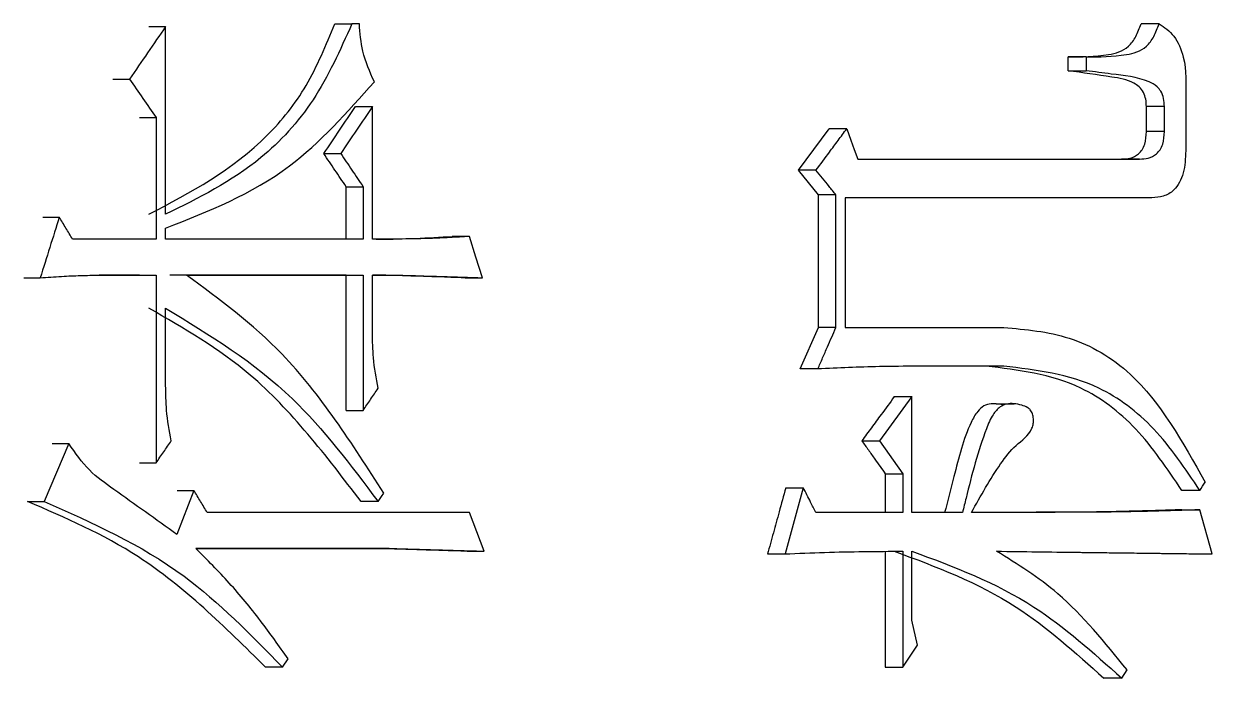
# Model space of a CAD drawing. Header units: millimetres. Extents: x 2271 to 4415, y 823 to 2339.
# Drawn here: x 3172.22 to 3176.874, y 1047.043 to 1049.607 of the extents above; entities that cross this region are included whole.
import ezdxf

# ---------------------------------------------------------------- set-up
doc = ezdxf.new("R2010")
doc.units = ezdxf.units.MM

msp = doc.modelspace()

# ---------------------------------------------------------------- linework, layer by layer
at = {"color": 7, "linetype": 'Continuous', "lineweight": 25}
for p, q in [((3173.4386, 1049.6071), (3173.5049, 1049.6071)), ((3173.5341, 1049.6071), (3173.5049, 1049.6071)), ((3176.6654, 1049.6071), (3176.5949, 1049.6071)), ((3172.71, 1049.5963), (3172.7754, 1049.5963)), ((3172.7754, 1048.8607), (3172.7754, 1049.5963)), ((3176.3797, 1049.4773), (3176.3096, 1049.4773)), ((3176.3096, 1049.4232), (3176.3096, 1049.4773)), ((3176.3797, 1049.4773), (3176.3797, 1049.4232)), ((3176.3096, 1049.4232), (3176.3797, 1049.4232)), ((3172.5693, 1049.3907), (3172.6345, 1049.3907)), ((3173.519, 1049.2826), (3173.5854, 1049.2826)), ((3173.5854, 1048.7633), (3173.5854, 1049.2826)), ((3176.6862, 1049.2826), (3176.6158, 1049.2826)), ((3176.6158, 1049.1852), (3176.6158, 1049.2826)), ((3176.6862, 1049.1852), (3176.6862, 1049.2826)), ((3176.7695, 1049.315), (3176.7695, 1049.1095)), ((3172.673, 1049.2393), (3172.7383, 1049.2393)), ((3172.7383, 1049.2393), (3172.7383, 1048.7633)), ((3175.2533, 1049.0338), (3175.374, 1049.196)), ((3175.4428, 1049.196), (3175.374, 1049.196)), ((3176.6862, 1049.1852), (3176.6158, 1049.1852)), ((3173.3946, 1049.0987), (3173.4609, 1049.0987)), ((3175.4854, 1049.0771), (3176.5889, 1049.0771)), ((3175.4854, 1049.0771), (3176.5185, 1049.0771)), ((3176.5889, 1049.0771), (3176.5185, 1049.0771)), ((3175.322, 1049.0338), (3175.2533, 1049.0338)), ((3175.3314, 1048.9364), (3175.2533, 1049.0338)), ((3173.4824, 1048.9689), (3173.5488, 1048.9689)), ((3173.4824, 1048.7633), (3173.4824, 1048.9689)), ((3173.5488, 1048.9689), (3173.5488, 1048.7633)), ((3175.4002, 1048.9364), (3175.3314, 1048.9364)), ((3175.3314, 1048.4172), (3175.3314, 1048.9364)), ((3175.4002, 1048.4172), (3175.4002, 1048.9364)), ((3176.6376, 1048.9256), (3175.4357, 1048.9256)), ((3175.4357, 1048.9256), (3175.4357, 1048.4172)), ((3172.2945, 1048.8499), (3172.3592, 1048.8499)), ((3172.7754, 1048.7633), (3172.7754, 1048.8066)), ((3173.9648, 1048.7742), (3173.8979, 1048.7742)), ((3172.7383, 1048.7633), (3172.4114, 1048.7633)), ((3173.5488, 1048.7633), (3172.7754, 1048.7633)), ((3173.6658, 1048.7633), (3173.5854, 1048.7633)), ((3173.5993, 1048.7633), (3173.6658, 1048.7633)), ((3172.22, 1048.6119), (3172.2846, 1048.6119)), ((3172.5155, 1048.6227), (3172.7383, 1048.6227)), ((3172.673, 1048.6227), (3172.5155, 1048.6227)), ((3172.673, 1048.6227), (3172.7383, 1048.6227)), ((3172.7383, 1048.6227), (3172.7383, 1047.8871)), ((3173.4824, 1048.6227), (3172.7913, 1048.6227)), ((3172.8568, 1048.6227), (3173.5488, 1048.6227)), ((3173.4824, 1048.6227), (3173.5488, 1048.6227)), ((3173.4824, 1048.0927), (3173.4824, 1048.6227)), ((3173.5488, 1048.6227), (3173.5488, 1048.0927)), ((3173.5854, 1048.6227), (3173.6878, 1048.6227)), ((3173.5854, 1048.3955), (3173.5854, 1048.6227)), ((3173.6212, 1048.6227), (3173.5854, 1048.6227)), ((3173.6212, 1048.6227), (3173.6878, 1048.6227)), ((3173.9488, 1048.6119), (3174.0157, 1048.6119)), ((3172.7754, 1048.19), (3172.7754, 1048.4928)), ((3175.2604, 1048.2549), (3175.3314, 1048.4172)), ((3175.4002, 1048.4172), (3175.3314, 1048.4172)), ((3175.4357, 1048.4172), (3176.0574, 1048.4172)), ((3175.3291, 1048.2549), (3175.2604, 1048.2549)), ((3176.0574, 1048.2658), (3175.7191, 1048.2658)), ((3175.9877, 1048.2658), (3175.7191, 1048.2658)), ((3176.0574, 1048.2658), (3175.9877, 1048.2658)), ((3175.6979, 1048.1468), (3175.5705, 1047.9737)), ((3175.6287, 1048.1468), (3175.6979, 1048.1468)), ((3175.6979, 1047.6924), (3175.6979, 1048.1468)), ((3176.0981, 1048.1175), (3176.0275, 1048.1175)), ((3173.4824, 1048.0927), (3173.5488, 1048.0927)), ((3172.3964, 1047.9628), (3172.2996, 1047.7357)), ((3172.3316, 1047.9628), (3172.3964, 1047.9628)), ((3175.5015, 1047.9737), (3175.5705, 1047.9737)), ((3175.5705, 1047.9737), (3175.6625, 1047.8439)), ((3175.5934, 1047.8439), (3175.6625, 1047.8439)), ((3175.5934, 1047.8439), (3175.5934, 1047.6924)), ((3175.6625, 1047.8439), (3175.6625, 1047.6924)), ((3175.2721, 1047.7898), (3175.2009, 1047.5302)), ((3175.2035, 1047.7898), (3175.2721, 1047.7898)), ((3172.8864, 1047.779), (3172.8198, 1047.6059)), ((3172.8209, 1047.779), (3172.8864, 1047.779)), ((3172.2349, 1047.7357), (3172.2996, 1047.7357)), ((3173.6073, 1047.7356), (3173.5408, 1047.7356)), ((3176.7544, 1047.7033), (3176.825, 1047.7033)), ((3176.8735, 1047.5302), (3176.825, 1047.7033)), ((3173.9648, 1047.6924), (3172.9382, 1047.6924)), ((3174.023, 1047.541), (3173.9648, 1047.6924)), ((3175.6625, 1047.6924), (3175.322, 1047.6924)), ((3175.8955, 1047.6924), (3175.6979, 1047.6924)), ((3172.8938, 1047.5518), (3173.6512, 1047.5518)), ((3173.5847, 1047.5518), (3172.8938, 1047.5518)), ((3173.6512, 1047.5518), (3173.5847, 1047.5518)), ((3173.956, 1047.541), (3174.023, 1047.541)), ((3175.1323, 1047.5302), (3175.2009, 1047.5302)), ((3175.5934, 1047.541), (3175.5934, 1047.0867)), ((3175.6625, 1047.541), (3175.6625, 1047.0867)), ((3175.6979, 1047.2706), (3175.6979, 1047.541)), ((3176.8028, 1047.5302), (3176.8735, 1047.5302)), ((3175.7191, 1047.1732), (3175.6979, 1047.2706)), ((3175.6625, 1047.0867), (3175.7191, 1047.1732)), ((3173.2331, 1047.0866), (3173.2552, 1047.1191)), ((3173.2331, 1047.0866), (3173.1671, 1047.0866)), ((3175.5934, 1047.0867), (3175.6625, 1047.0867)), ((3176.5192, 1047.0434), (3176.5401, 1047.0758)), ((3176.5192, 1047.0434), (3176.449, 1047.0434))]:
    msp.add_line(p, q, dxfattribs=at)
at = {"color": 7, "linetype": 'Continuous', "lineweight": 25, "flags": 128}
for points in [[(3175.4428, 1049.196), (3175.4589, 1049.1512), (3175.4721, 1049.1141), (3175.4854, 1049.0771)], [(3174.0157, 1048.6119), (3173.9903, 1048.693), (3173.9648, 1048.7742)], [(3172.673, 1047.8871), (3172.6893, 1047.8871), (3172.7056, 1047.8871), (3172.7383, 1047.8871)], [(3176.825, 1047.779), (3176.8302, 1047.7871), (3176.8354, 1047.7952), (3176.8406, 1047.8033), (3176.8458, 1047.8114)], [(3173.6073, 1047.7356), (3173.6129, 1047.7438), (3173.621, 1047.7559), (3173.6292, 1047.7681)], [(3176.825, 1047.779), (3176.7941, 1047.779), (3176.7742, 1047.779), (3176.7544, 1047.779)]]:
    msp.add_lwpolyline(points, dxfattribs=at)
at = {"color": 7, "linetype": 'Continuous', "lineweight": 25}
for points, knots in [([(3172.71, 1048.8607), (3172.8731, 1048.9468), (3173.1024, 1049.0677), (3173.3353, 1049.3584), (3173.4039, 1049.5237), (3173.4386, 1049.6071)], [0, 0, 0, 0, 0.5500022, 0.773014, 1, 1, 1, 1]), ([(3173.5049, 1049.6071), (3173.4583, 1049.5034), (3173.3661, 1049.2981), (3173.1164, 1049.029), (3172.904, 1048.9242), (3172.7754, 1048.8607)], [0, 0, 0, 0, 0.286997, 0.568308, 1, 1, 1, 1]), ([(3173.5927, 1049.3799), (3173.575, 1049.4189), (3173.5432, 1049.4892), (3173.5369, 1049.5708), (3173.5341, 1049.6071)], [0, 0, 0, 0, 0.554344, 1, 1, 1, 1]), ([(3176.3096, 1049.4773), (3176.3617, 1049.4774), (3176.4409, 1049.4777), (3176.5366, 1049.5015), (3176.5763, 1049.5566), (3176.5887, 1049.5901), (3176.5949, 1049.6071)], [0, 0, 0, 0, 0.492277, 0.748028, 0.872473, 1, 1, 1, 1]), ([(3176.3797, 1049.4773), (3176.4318, 1049.4774), (3176.5111, 1049.4777), (3176.6069, 1049.5015), (3176.6467, 1049.5566), (3176.6591, 1049.5901), (3176.6654, 1049.6071)], [0, 0, 0, 0, 0.492388, 0.748171, 0.872567, 1, 1, 1, 1]), ([(3176.6654, 1049.6071), (3176.686, 1049.5932), (3176.7278, 1049.565), (3176.7738, 1049.4579), (3176.7712, 1049.3699), (3176.7695, 1049.315)], [0, 0, 0, 0, 0.2689236, 0.5440594, 1, 1, 1, 1]), ([(3172.7754, 1049.5963), (3172.7519, 1049.562), (3172.705, 1049.4935), (3172.658, 1049.425), (3172.6345, 1049.3907)], [0, 0, 0, 0, 0.5, 1, 1, 1, 1]), ([(3176.6158, 1049.2826), (3176.6153, 1049.2924), (3176.6144, 1049.312), (3176.6049, 1049.3401), (3176.5881, 1049.3613), (3176.5471, 1049.3878), (3176.4523, 1049.4028), (3176.3662, 1049.4151), (3176.3096, 1049.4232)], [0, 0, 0, 0, 0.0603351, 0.1198881, 0.185788, 0.2512462, 0.5074615, 1, 1, 1, 1]), ([(3176.6862, 1049.2826), (3176.6857, 1049.2933), (3176.6846, 1049.3148), (3176.6738, 1049.3425), (3176.6541, 1049.3658), (3176.5898, 1049.3988), (3176.4951, 1049.4073), (3176.4125, 1049.4187), (3176.3797, 1049.4232)], [0, 0, 0, 0, 0.06555, 0.131385, 0.187199, 0.284615, 0.7156, 1, 1, 1, 1]), ([(3172.6345, 1049.3907), (3172.6518, 1049.3655), (3172.6864, 1049.315), (3172.721, 1049.2645), (3172.7383, 1049.2393)], [0, 0, 0, 0, 0.499998, 1, 1, 1, 1]), ([(3172.7754, 1048.8066), (3172.9436, 1048.8725), (3173.247, 1048.9912), (3173.4862, 1049.2601), (3173.5927, 1049.3799)], [0, 0, 0, 0, 0.554476, 1, 1, 1, 1]), ([(3173.3946, 1049.0987), (3173.4153, 1049.1293), (3173.4568, 1049.1906), (3173.4983, 1049.2519), (3173.519, 1049.2826)], [0, 0, 0, 0, 0.499999, 1, 1, 1, 1]), ([(3173.5854, 1049.2826), (3173.5647, 1049.2519), (3173.5232, 1049.1906), (3173.4816, 1049.1293), (3173.4609, 1049.0987)], [0, 0, 0, 0, 0.5, 1, 1, 1, 1]), ([(3175.322, 1049.0338), (3175.3395, 1049.0573), (3175.3684, 1049.0961), (3175.4087, 1049.1502), (3175.4314, 1049.1807), (3175.4428, 1049.196)], [0, 0, 0, 0, 0.434497, 0.717248, 1, 1, 1, 1]), ([(3176.5185, 1049.0771), (3176.5299, 1049.0776), (3176.5526, 1049.0787), (3176.5806, 1049.0921), (3176.5997, 1049.1128), (3176.6132, 1049.1424), (3176.6147, 1049.1683), (3176.6158, 1049.1852)], [0, 0, 0, 0, 0.24066, 0.483157, 0.613661, 0.74758, 1, 1, 1, 1]), ([(3176.5889, 1049.0771), (3176.6002, 1049.0776), (3176.623, 1049.0787), (3176.651, 1049.0921), (3176.6701, 1049.1128), (3176.6836, 1049.1423), (3176.6852, 1049.1683), (3176.6862, 1049.1852)], [0, 0, 0, 0, 0.24079, 0.483382, 0.613891, 0.747761, 1, 1, 1, 1]), ([(3173.4824, 1048.9689), (3173.4678, 1048.9905), (3173.4385, 1049.0338), (3173.4092, 1049.077), (3173.3946, 1049.0987)], [0, 0, 0, 0, 0.4999999, 1, 1, 1, 1]), ([(3173.4609, 1049.0987), (3173.4755, 1049.077), (3173.5048, 1049.0338), (3173.5341, 1048.9905), (3173.5488, 1048.9689)], [0, 0, 0, 0, 0.499998, 1, 1, 1, 1]), ([(3176.7695, 1049.1095), (3176.7684, 1049.0799), (3176.7661, 1049.0219), (3176.7302, 1048.9545), (3176.6825, 1048.9286), (3176.6525, 1048.9266), (3176.6376, 1048.9256)], [0, 0, 0, 0, 0.294497, 0.575733, 0.789018, 1, 1, 1, 1]), ([(3175.4002, 1048.9364), (3175.3911, 1048.9477), (3175.3736, 1048.9696), (3175.3475, 1049.002), (3175.3305, 1049.0232), (3175.322, 1049.0338)], [0, 0, 0, 0, 0.34784, 0.673919, 1, 1, 1, 1]), ([(3172.3592, 1048.8499), (3172.3468, 1048.8102), (3172.3219, 1048.7309), (3172.297, 1048.6515), (3172.2846, 1048.6119)], [0, 0, 0, 0, 0.5, 1, 1, 1, 1]), ([(3172.4114, 1048.7633), (3172.4027, 1048.7778), (3172.3853, 1048.8066), (3172.3679, 1048.8354), (3172.3592, 1048.8499)], [0, 0, 0, 0, 0.499999, 1, 1, 1, 1]), ([(3173.5993, 1048.7633), (3173.651, 1048.764), (3173.7508, 1048.7652), (3173.8501, 1048.7712), (3173.8979, 1048.7742)], [0, 0, 0, 0, 0.518265, 1, 1, 1, 1]), ([(3173.9648, 1048.7742), (3173.9391, 1048.7725), (3173.8877, 1048.7693), (3173.7881, 1048.7649), (3173.714, 1048.7639), (3173.6658, 1048.7633)], [0, 0, 0, 0, 0.258773, 0.517554, 1, 1, 1, 1]), ([(3172.2846, 1048.6119), (3172.3125, 1048.614), (3172.365, 1048.6179), (3172.442, 1048.6211), (3172.491, 1048.6222), (3172.5155, 1048.6227)], [0, 0, 0, 0, 0.362394, 0.681159, 1, 1, 1, 1]), ([(3173.6292, 1047.7681), (3173.5049, 1047.9631), (3173.285, 1048.3082), (3172.9866, 1048.5274), (3172.8568, 1048.6227)], [0, 0, 0, 0, 0.565165, 1, 1, 1, 1]), ([(3173.9488, 1048.6119), (3173.927, 1048.6126), (3173.8617, 1048.6148), (3173.7525, 1048.6184), (3173.665, 1048.6213), (3173.6212, 1048.6227)], [0, 0, 0, 0, 0.199704, 0.599851, 1, 1, 1, 1]), ([(3173.6878, 1048.6227), (3173.7315, 1048.6213), (3173.7779, 1048.6197), (3173.827, 1048.6181), (3173.8379, 1048.6178), (3173.8488, 1048.6174), (3173.8597, 1048.617), (3173.8679, 1048.6168), (3173.8788, 1048.6164), (3173.8897, 1048.6161), (3173.9006, 1048.6157), (3173.9087, 1048.6154), (3173.9196, 1048.6151), (3173.9291, 1048.6148), (3173.9373, 1048.6145), (3173.9428, 1048.6143), (3173.9482, 1048.6141), (3173.9536, 1048.6139), (3173.9577, 1048.6138), (3173.9618, 1048.6137), (3173.9672, 1048.6135), (3173.9727, 1048.6133), (3173.9781, 1048.6131), (3173.9822, 1048.613), (3173.9876, 1048.6128), (3173.9931, 1048.6126), (3173.9985, 1048.6125), (3174.0026, 1048.6123), (3174.0083, 1048.6121), (3174.0127, 1048.612), (3174.0157, 1048.6119)], [0, 0, 0, 0, 0.3988892, 0.4238198, 0.4487503, 0.4986114, 0.523542, 0.5484726, 0.5734031, 0.6232642, 0.6481948, 0.6731253, 0.6980559, 0.747917, 0.7603823, 0.7728476, 0.7977781, 0.8102434, 0.8227087, 0.835174, 0.8476393, 0.8725698, 0.8850351, 0.8975004, 0.9099657, 0.9348962, 0.9473615, 0.9598268, 0.972292, 1, 1, 1, 1]), ([(3173.5408, 1047.7356), (3173.4035, 1047.9154), (3173.1605, 1048.2336), (3172.8465, 1048.4142), (3172.71, 1048.4928)], [0, 0, 0, 0, 0.565266, 1, 1, 1, 1]), ([(3172.7754, 1048.4928), (3172.9482, 1048.3878), (3173.2601, 1048.1984), (3173.5002, 1047.8783), (3173.6073, 1047.7356)], [0, 0, 0, 0, 0.554256, 1, 1, 1, 1]), ([(3173.6073, 1048.1792), (3173.6001, 1048.219), (3173.5871, 1048.2901), (3173.5859, 1048.3633), (3173.5854, 1048.3955)], [0, 0, 0, 0, 0.558835, 1, 1, 1, 1]), ([(3175.3291, 1048.2549), (3175.3354, 1048.2693), (3175.348, 1048.2982), (3175.3717, 1048.3523), (3175.3891, 1048.3919), (3175.4002, 1048.4172)], [0, 0, 0, 0, 0.266473, 0.532946, 1, 1, 1, 1]), ([(3176.0574, 1048.4172), (3176.1436, 1048.4098), (3176.3169, 1048.3948), (3176.6152, 1048.2231), (3176.7577, 1047.9687), (3176.8458, 1047.8114)], [0, 0, 0, 0, 0.274101, 0.551296, 1, 1, 1, 1]), ([(3175.7191, 1048.2658), (3175.6694, 1048.2654), (3175.5798, 1048.2647), (3175.4497, 1048.2607), (3175.3693, 1048.2568), (3175.3291, 1048.2549)], [0, 0, 0, 0, 0.382976, 0.691466, 1, 1, 1, 1]), ([(3176.7544, 1047.779), (3176.6973, 1047.8641), (3176.5846, 1048.0323), (3176.3229, 1048.2266), (3176.1143, 1048.251), (3175.9877, 1048.2657)], [0, 0, 0, 0, 0.287443, 0.567856, 1, 1, 1, 1]), ([(3176.825, 1047.779), (3176.7679, 1047.8641), (3176.6549, 1048.0324), (3176.393, 1048.2266), (3176.1841, 1048.251), (3176.0574, 1048.2657)], [0, 0, 0, 0, 0.287344, 0.567754, 1, 1, 1, 1]), ([(3172.7976, 1047.9737), (3172.7902, 1048.0134), (3172.777, 1048.0846), (3172.7759, 1048.1577), (3172.7754, 1048.19)], [0, 0, 0, 0, 0.558835, 1, 1, 1, 1]), ([(3173.5488, 1048.0927), (3173.5586, 1048.1071), (3173.5781, 1048.1359), (3173.5976, 1048.1648), (3173.6073, 1048.1792)], [0, 0, 0, 0, 0.499998, 1, 1, 1, 1]), ([(3175.6287, 1048.1468), (3175.6114, 1048.1232), (3175.5815, 1048.0825), (3175.5391, 1048.0248), (3175.514, 1047.9907), (3175.5015, 1047.9737)], [0, 0, 0, 0, 0.40915, 0.704575, 1, 1, 1, 1]), ([(3176.0593, 1048.1125), (3176.042, 1048.1162), (3176.0153, 1048.122), (3175.9786, 1048.1124), (3175.951, 1048.0867), (3175.9027, 1047.9992), (3175.8708, 1047.864), (3175.8392, 1047.7451), (3175.8274, 1047.6979), (3175.8261, 1047.6924)], [0, 0, 0, 0, 0.122922, 0.190849, 0.258594, 0.353349, 0.745947, 0.970578, 1, 1, 1, 1]), ([(3175.9307, 1047.6925), (3175.9674, 1047.7581), (3176.0204, 1047.853), (3176.1014, 1047.9599), (3176.1591, 1047.9941), (3176.1736, 1048.0406), (3176.1742, 1048.0604), (3176.1704, 1048.0794), (3176.1621, 1048.0946), (3176.1476, 1048.107), (3176.1161, 1048.1165), (3176.0787, 1048.1237), (3176.0396, 1048.1064), (3176.0105, 1048.0739), (3175.9615, 1047.9545), (3175.9274, 1047.8229), (3175.9001, 1047.7114), (3175.8955, 1047.6924)], [0, 0, 0, 0, 0.209542, 0.302718, 0.395823, 0.412031, 0.428214, 0.444989, 0.461063, 0.475111, 0.504204, 0.574217, 0.604801, 0.646447, 0.701904, 0.949434, 1, 1, 1, 1]), ([(3172.8198, 1047.6059), (3172.7377, 1047.6651), (3172.6233, 1047.7476), (3172.4729, 1047.8529), (3172.422, 1047.926), (3172.3964, 1047.9628)], [0, 0, 0, 0, 0.557651, 0.777477, 1, 1, 1, 1]), ([(3172.7383, 1047.8871), (3172.7482, 1047.9016), (3172.768, 1047.9304), (3172.7877, 1047.9592), (3172.7976, 1047.9737)], [0, 0, 0, 0, 0.499998, 1, 1, 1, 1]), ([(3175.5015, 1047.9737), (3175.51, 1047.9617), (3175.5271, 1047.9376), (3175.5577, 1047.8943), (3175.5798, 1047.8631), (3175.5934, 1047.8439)], [0, 0, 0, 0, 0.277956, 0.555911, 1, 1, 1, 1]), ([(3175.2035, 1047.7898), (3175.1949, 1047.7583), (3175.1787, 1047.6993), (3175.155, 1047.6127), (3175.1399, 1047.5577), (3175.1323, 1047.5302)], [0, 0, 0, 0, 0.364068, 0.682034, 1, 1, 1, 1]), ([(3175.322, 1047.6924), (3175.315, 1047.7061), (3175.3032, 1047.7291), (3175.2866, 1047.7616), (3175.277, 1047.7804), (3175.2721, 1047.7898)], [0, 0, 0, 0, 0.419956, 0.7099794, 1, 1, 1, 1]), ([(3172.9382, 1047.6924), (3172.9295, 1047.7068), (3172.9123, 1047.7357), (3172.895, 1047.7645), (3172.8864, 1047.779)], [0, 0, 0, 0, 0.499999, 1, 1, 1, 1]), ([(3173.1671, 1047.0866), (3173.0068, 1047.2449), (3172.7224, 1047.5256), (3172.3829, 1047.6719), (3172.2348, 1047.7357)], [0, 0, 0, 0, 0.563735, 1, 1, 1, 1]), ([(3172.2996, 1047.7357), (3172.4884, 1047.6522), (3172.8282, 1047.502), (3173.1085, 1047.2144), (3173.2331, 1047.0866)], [0, 0, 0, 0, 0.555605, 1, 1, 1, 1]), ([(3176.825, 1047.7033), (3176.8165, 1047.703), (3176.7994, 1047.7024), (3176.778, 1047.7018), (3176.7609, 1047.7012), (3176.7481, 1047.7008), (3176.7352, 1047.7005), (3176.7224, 1047.7001), (3176.7095, 1047.6997), (3176.6924, 1047.6992), (3176.671, 1047.6986), (3176.6453, 1047.6979), (3176.6196, 1047.6972), (3176.5938, 1047.6966), (3176.5681, 1047.6961), (3176.5423, 1047.6955), (3176.508, 1047.6949), (3176.4134, 1047.6938), (3176.31, 1047.6935), (3176.2193, 1047.6931), (3176.1933, 1047.6931), (3176.1804, 1047.693), (3176.1631, 1047.693), (3176.1458, 1047.6929), (3176.1285, 1047.6929), (3176.1155, 1047.6928), (3176.1025, 1047.6928), (3176.0895, 1047.6928), (3176.0765, 1047.6927), (3176.0635, 1047.6927), (3176.0505, 1047.6927), (3176.0375, 1047.6927), (3176.0267, 1047.6926), (3176.018, 1047.6926), (3176.0115, 1047.6926), (3176.005, 1047.6926), (3175.9985, 1047.6926), (3175.992, 1047.6926), (3175.9855, 1047.6925), (3175.9768, 1047.6925), (3175.9682, 1047.6925), (3175.9595, 1047.6925), (3175.953, 1047.6925), (3175.9465, 1047.6925), (3175.939, 1047.6925), (3175.9338, 1047.6924), (3175.9307, 1047.6924)], [0, 0, 0, 0, 0.028899, 0.057798, 0.072248, 0.086697, 0.101147, 0.115596, 0.130046, 0.144495, 0.173394, 0.202293, 0.231192, 0.260091, 0.28899, 0.317889, 0.346789, 0.404587, 0.63578, 0.693578, 0.708028, 0.722478, 0.736927, 0.765826, 0.780276, 0.794725, 0.809175, 0.823624, 0.838074, 0.852523, 0.866973, 0.881422, 0.895872, 0.903096, 0.910321, 0.917546, 0.924771, 0.931996, 0.93922, 0.946445, 0.960895, 0.968119, 0.975344, 0.982569, 0.989794, 1, 1, 1, 1]), ([(3176.7544, 1047.7033), (3176.7202, 1047.7022), (3176.6689, 1047.7005), (3176.5832, 1047.6981), (3176.4632, 1047.695), (3176.2887, 1047.6936), (3176.1124, 1047.6931), (3175.9922, 1047.6927), (3175.9435, 1047.6926), (3175.9308, 1047.6926)], [0, 0, 0, 0, 0.125443, 0.188165, 0.313609, 0.564502, 0.824135, 0.953953, 1, 1, 1, 1]), ([(3173.2552, 1047.1191), (3173.2196, 1047.1696), (3173.1463, 1047.2733), (3173.0262, 1047.419), (3172.938, 1047.5075), (3172.8938, 1047.5518)], [0, 0, 0, 0, 0.321149, 0.659611, 1, 1, 1, 1]), ([(3173.956, 1047.541), (3173.9233, 1047.5419), (3173.8577, 1047.5439), (3173.734, 1047.5475), (3173.6429, 1047.5501), (3173.5847, 1047.5518)], [0, 0, 0, 0, 0.265382, 0.530765, 1, 1, 1, 1]), ([(3173.6512, 1047.5518), (3173.6533, 1047.5517), (3173.6574, 1047.5516), (3173.6636, 1047.5514), (3173.6698, 1047.5513), (3173.6759, 1047.5511), (3173.6821, 1047.5509), (3173.6883, 1047.5507), (3173.6945, 1047.5505), (3173.7006, 1047.5504), (3173.7068, 1047.5502), (3173.713, 1047.55), (3173.7191, 1047.5498), (3173.7253, 1047.5496), (3173.7315, 1047.5495), (3173.7376, 1047.5493), (3173.7438, 1047.5491), (3173.75, 1047.5489), (3173.7551, 1047.5488), (3173.7603, 1047.5486), (3173.7654, 1047.5485), (3173.7716, 1047.5483), (3173.7777, 1047.5481), (3173.7839, 1047.5479), (3173.7901, 1047.5478), (3173.7962, 1047.5476), (3173.8024, 1047.5474), (3173.8075, 1047.5472), (3173.8126, 1047.5471), (3173.8178, 1047.547), (3173.8239, 1047.5468), (3173.8301, 1047.5466), (3173.8363, 1047.5464), (3173.8424, 1047.5462), (3173.8486, 1047.5461), (3173.8547, 1047.5459), (3173.8599, 1047.5457), (3173.865, 1047.5456), (3173.8701, 1047.5454), (3173.8763, 1047.5452), (3173.8886, 1047.5449), (3173.9317, 1047.5436), (3173.9785, 1047.5423), (3174.0171, 1047.5412), (3174.023, 1047.541)], [0, 0, 0, 0, 0.016565, 0.03313, 0.049695, 0.066259, 0.082824, 0.099389, 0.115954, 0.132519, 0.149084, 0.165648, 0.182213, 0.198778, 0.215343, 0.231908, 0.248473, 0.265037, 0.281602, 0.289885, 0.306449, 0.323014, 0.339579, 0.356144, 0.372709, 0.389274, 0.405838, 0.422403, 0.430686, 0.447251, 0.463815, 0.48038, 0.496945, 0.51351, 0.530075, 0.54664, 0.563204, 0.571487, 0.588052, 0.604616, 0.621181, 0.687441, 0.952478, 1, 1, 1, 1]), ([(3175.2009, 1047.5302), (3175.2524, 1047.5325), (3175.3554, 1047.5371), (3175.5093, 1047.5401), (3175.6115, 1047.5407), (3175.6625, 1047.541)], [0, 0, 0, 0, 0.334125, 0.667044, 1, 1, 1, 1]), ([(3175.6287, 1047.541), (3175.7919, 1047.4803), (3176.085, 1047.3712), (3176.3372, 1047.1441), (3176.449, 1047.0434)], [0, 0, 0, 0, 0.556762, 1, 1, 1, 1]), ([(3175.6979, 1047.541), (3175.8613, 1047.4803), (3176.1548, 1047.3713), (3176.4073, 1047.1441), (3176.5192, 1047.0434)], [0, 0, 0, 0, 0.556811, 1, 1, 1, 1]), ([(3176.5401, 1047.0758), (3176.4534, 1047.1832), (3176.2996, 1047.3736), (3176.1113, 1047.4901), (3176.0293, 1047.541)], [0, 0, 0, 0, 0.564151, 1, 1, 1, 1]), ([(3176.0293, 1047.541), (3176.1341, 1047.5396), (3176.2455, 1047.5382), (3176.3629, 1047.5366), (3176.389, 1047.5363), (3176.4151, 1047.536), (3176.4411, 1047.5356), (3176.4672, 1047.5353), (3176.4932, 1047.535), (3176.5192, 1047.5346), (3176.5452, 1047.5343), (3176.5712, 1047.534), (3176.5972, 1047.5337), (3176.6232, 1047.5333), (3176.6492, 1047.533), (3176.6816, 1047.5326), (3176.7075, 1047.5323), (3176.7335, 1047.532), (3176.7594, 1047.5316), (3176.7853, 1047.5313), (3176.8112, 1047.531), (3176.8273, 1047.5308), (3176.8426, 1047.5306), (3176.8569, 1047.5304), (3176.868, 1047.5303), (3176.8735, 1047.5302)], [0, 0, 0, 0, 0.37025, 0.393391, 0.416531, 0.462812, 0.485953, 0.509093, 0.555374, 0.578515, 0.601655, 0.647937, 0.671077, 0.694218, 0.740499, 0.763639, 0.80992, 0.833061, 0.856201, 0.902482, 0.925623, 0.948764, 0.960334, 0.980167, 1, 1, 1, 1])]:
    msp.add_open_spline(points, degree=3, knots=knots, dxfattribs=at)

doc.saveas('drawing.dxf')
